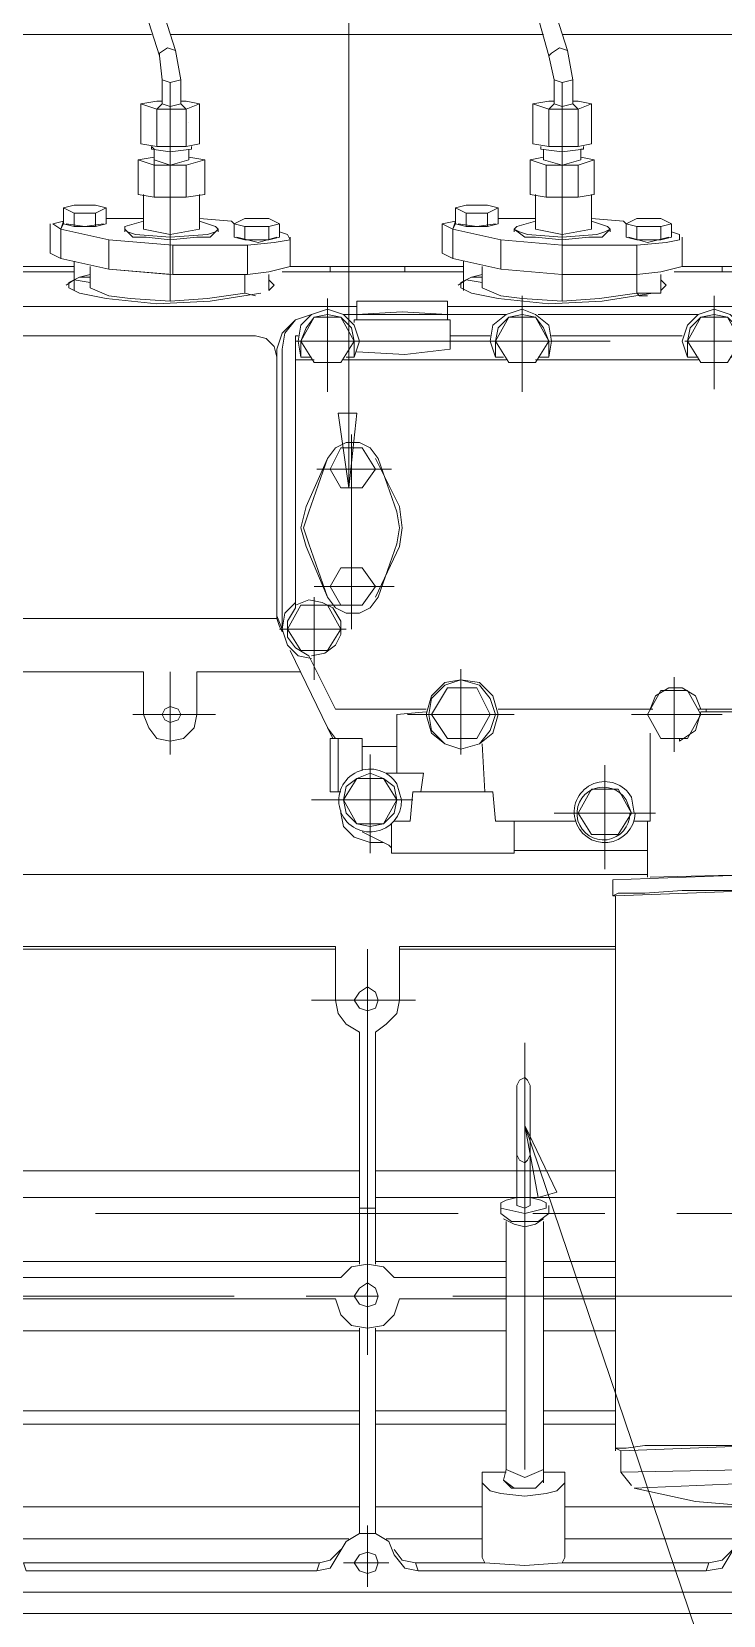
# Model space of a CAD drawing. Header units: millimetres. Extents: x 0.2 to 11.3, y 0.2 to 8.
# Drawn here: x 8.265 to 8.698, y 4.869 to 5.859 of the extents above; entities that cross this region are included whole.
import ezdxf

# ---------------------------------------------------------------- set-up
doc = ezdxf.new("R2010")
doc.units = ezdxf.units.MM
doc.layers.add('PDF_几何图形', color=7, linetype='Continuous')

msp = doc.modelspace()

# ---------------------------------------------------------------- linework, layer by layer
at = {"layer": 'PDF_几何图形', "lineweight": 13}
for points in [[(8.46333, 5.57389), (8.46333, 6.57222), (8.43333, 6.57222)], [(8.35167, 5.82722), (8.35833, 5.82889), (8.35167, 5.82722), (8.34667, 5.82889), (8.345, 5.84389), (8.33167, 5.88556), (8.33167, 5.88722), (8.33667, 5.88889), (8.34167, 5.88889), (8.355, 5.84722), (8.35833, 5.82889), (8.35833, 5.81389), (8.36167, 5.81056), (8.36167, 5.78722)], [(8.59167, 5.82889), (8.58833, 5.84389), (8.57667, 5.88556), (8.57667, 5.88722), (8.58167, 5.88889), (8.58667, 5.88889), (8.6, 5.84722), (8.60333, 5.82889), (8.60333, 5.81389), (8.60667, 5.81056), (8.60667, 5.78722)], [(8.34, 5.85722), (8.10833, 5.85722)], [(8.345, 5.84389), (8.345, 5.84556), (8.35, 5.84889), (8.355, 5.84722)], [(8.585, 5.85722), (8.35167, 5.85722)], [(8.58833, 5.84389), (8.59, 5.84556), (8.595, 5.84889), (8.6, 5.84722)], [(8.83, 5.85722), (8.59667, 5.85722)], [(8.34333, 5.78722), (8.34333, 5.81056), (8.34667, 5.81389), (8.34667, 5.82889), (8.35167, 5.82722), (8.35167, 5.69056)], [(8.58833, 5.78722), (8.58833, 5.81056), (8.59167, 5.81389), (8.59167, 5.82889), (8.59667, 5.82722), (8.60333, 5.82889), (8.59667, 5.82722), (8.59667, 5.69056)], [(8.34667, 5.81556), (8.34333, 5.81556), (8.33333, 5.81389), (8.34333, 5.81056), (8.36167, 5.81056), (8.37, 5.81389), (8.37, 5.78889), (8.36167, 5.78722), (8.34333, 5.78722), (8.33333, 5.78889), (8.33333, 5.81389)], [(8.35167, 5.81222), (8.35833, 5.81389), (8.35167, 5.81222), (8.34667, 5.81389)], [(8.37, 5.81389), (8.36167, 5.81556), (8.35833, 5.81556)], [(8.59167, 5.81556), (8.58833, 5.81556), (8.57833, 5.81389), (8.57833, 5.78889), (8.58833, 5.78722), (8.60667, 5.78722), (8.615, 5.78889), (8.615, 5.81389), (8.60667, 5.81056), (8.58833, 5.81056), (8.57833, 5.81389)], [(8.59667, 5.81222), (8.60333, 5.81389), (8.59667, 5.81222), (8.59167, 5.81389)], [(8.615, 5.81389), (8.60667, 5.81556), (8.60333, 5.81556)], [(8.36333, 5.80222), (8.36333, 5.80222)], [(8.36333, 5.78056), (8.37333, 5.77889), (8.36167, 5.77556), (8.34167, 5.77556), (8.33167, 5.77889), (8.34167, 5.78056)], [(8.33167, 5.77889), (8.33167, 5.75722), (8.34167, 5.75556), (8.36167, 5.75556), (8.37333, 5.75722), (8.37333, 5.77889)], [(8.365, 5.78722), (8.365, 5.78556), (8.35167, 5.78389), (8.34, 5.78556), (8.34, 5.78722), (8.34167, 5.78556), (8.34167, 5.75556)], [(8.34167, 5.77889), (8.35167, 5.77556), (8.36333, 5.77889), (8.36333, 5.78556)], [(8.58667, 5.75556), (8.58667, 5.77556), (8.57667, 5.77889), (8.585, 5.78056)], [(8.57667, 5.77889), (8.57667, 5.75722), (8.58667, 5.75556), (8.60667, 5.75556), (8.61667, 5.75722), (8.61667, 5.77889)], [(8.61, 5.78556), (8.59667, 5.78389), (8.58333, 5.78556), (8.58333, 5.78722)], [(8.61, 5.78722), (8.61, 5.78556), (8.60833, 5.78556), (8.60833, 5.77889), (8.59667, 5.77556), (8.585, 5.77889), (8.585, 5.78556)], [(8.58667, 5.77556), (8.60667, 5.77556), (8.61667, 5.77889), (8.60833, 5.78056)], [(8.36167, 5.77556), (8.36167, 5.75556)], [(8.60667, 5.77556), (8.60667, 5.75556)], [(8.285, 5.74889), (8.285, 5.73889), (8.28333, 5.73556), (8.28333, 5.71722), (8.31333, 5.71056), (8.35333, 5.70722)], [(8.31167, 5.74889), (8.31167, 5.73889), (8.305, 5.73722), (8.29167, 5.73722), (8.29167, 5.74556), (8.305, 5.74556), (8.31167, 5.74889), (8.305, 5.75056), (8.29167, 5.75056), (8.285, 5.74889), (8.29167, 5.74556), (8.29167, 5.73722), (8.285, 5.73889)], [(8.335, 5.75722), (8.335, 5.73556), (8.35167, 5.73222), (8.37, 5.73556), (8.37, 5.75722)], [(8.53, 5.74889), (8.53, 5.73889), (8.52833, 5.73556), (8.52833, 5.71722), (8.55833, 5.71056), (8.59667, 5.70722), (8.55833, 5.71056), (8.55833, 5.72889), (8.52833, 5.73556)], [(8.53667, 5.74556), (8.55, 5.74556), (8.55667, 5.74889)], [(8.58, 5.75722), (8.58, 5.73556), (8.59667, 5.73222), (8.615, 5.73556), (8.615, 5.75722)], [(8.28333, 5.71722), (8.27667, 5.72056), (8.27667, 5.73889)], [(8.28667, 5.73889), (8.29833, 5.73722), (8.31, 5.73889)], [(8.305, 5.74556), (8.305, 5.73722)], [(8.335, 5.74222), (8.31167, 5.74222)], [(8.37, 5.74056), (8.38, 5.73722), (8.38167, 5.73556), (8.38, 5.73389), (8.375, 5.73222), (8.35167, 5.73056), (8.33, 5.73222), (8.325, 5.73389), (8.32333, 5.73556), (8.32333, 5.73722), (8.335, 5.74056)], [(8.42, 5.73889), (8.42, 5.73056), (8.41333, 5.72889), (8.39833, 5.72889), (8.39167, 5.73056), (8.39167, 5.73889), (8.39833, 5.73722), (8.41333, 5.73722), (8.42, 5.73889), (8.41333, 5.74222), (8.39833, 5.74222), (8.39167, 5.73889), (8.39, 5.74056), (8.37, 5.74222)], [(8.52167, 5.73889), (8.52167, 5.72056), (8.52833, 5.71722)], [(8.53, 5.73889), (8.53667, 5.73722)], [(8.53167, 5.73889), (8.54333, 5.73722), (8.555, 5.73889)], [(8.55, 5.74556), (8.55, 5.73722)], [(8.58, 5.74222), (8.55667, 5.74222)], [(8.615, 5.74056), (8.625, 5.73722), (8.62667, 5.73556), (8.62333, 5.73389), (8.61833, 5.73222), (8.59667, 5.73056), (8.575, 5.73222), (8.57, 5.73389), (8.56667, 5.73556), (8.56833, 5.73722), (8.58, 5.74056)], [(8.665, 5.73889), (8.665, 5.73056), (8.65833, 5.72889), (8.64333, 5.72889), (8.63667, 5.73056), (8.63667, 5.73889), (8.64333, 5.73722), (8.65833, 5.73722), (8.665, 5.73889), (8.65833, 5.74222), (8.64333, 5.74222), (8.63667, 5.73889), (8.635, 5.74056), (8.615, 5.74222)], [(8.29167, 5.71222), (8.18167, 5.71222), (8.18167, 5.73056)], [(8.35167, 5.70722), (8.31333, 5.71056), (8.31333, 5.72889), (8.28333, 5.73556)], [(8.31333, 5.72889), (8.35333, 5.72556)], [(8.38167, 5.73389), (8.38167, 5.73556), (8.37667, 5.73056), (8.36833, 5.73056), (8.35167, 5.72889), (8.33667, 5.73056), (8.32833, 5.73056), (8.32333, 5.73556), (8.32333, 5.73389)], [(8.39333, 5.73056), (8.40667, 5.72722), (8.41833, 5.73056)], [(8.39833, 5.72889), (8.39833, 5.73722)], [(8.42, 5.73389), (8.425, 5.73222), (8.42667, 5.72889), (8.41667, 5.72722), (8.4, 5.72556)], [(8.41333, 5.73722), (8.41333, 5.72889)], [(8.42, 5.73389), (8.42, 5.73389)], [(8.535, 5.71222), (8.42667, 5.71222), (8.42667, 5.73056)], [(8.55833, 5.72889), (8.59667, 5.72556)], [(8.62667, 5.73389), (8.62667, 5.73556), (8.62167, 5.73056), (8.61333, 5.73056), (8.59667, 5.72889), (8.58, 5.73056), (8.57333, 5.73056), (8.56667, 5.73556), (8.56667, 5.73389)], [(8.63833, 5.73056), (8.65, 5.72722), (8.66333, 5.73056)], [(8.64333, 5.72889), (8.64333, 5.73722)], [(8.665, 5.73389), (8.67, 5.73222), (8.67, 5.72889), (8.66167, 5.72722), (8.64333, 5.72556)], [(8.65833, 5.73722), (8.65833, 5.72889)], [(8.665, 5.73389), (8.665, 5.73389)], [(8.78, 5.71222), (8.67167, 5.71222), (8.67167, 5.73056)], [(8.54667, 5.71222), (8.54667, 5.69889), (8.55833, 5.69389), (8.57167, 5.69222), (8.59667, 5.69056), (8.62, 5.69222), (8.64333, 5.69556), (8.64333, 5.70722), (8.64333, 5.72556), (8.59667, 5.72556), (8.59667, 5.70722), (8.64333, 5.70722), (8.65833, 5.70889), (8.67167, 5.71222)], [(8.29167, 5.71556), (8.29167, 5.69722), (8.29167, 5.70389), (8.28667, 5.70056)], [(8.30167, 5.71222), (8.30167, 5.69889), (8.31333, 5.69389), (8.32667, 5.69222), (8.35167, 5.69056), (8.375, 5.69222), (8.39833, 5.69556)], [(8.4, 5.70722), (8.41333, 5.70889), (8.42667, 5.71222)], [(8.45167, 5.70889), (8.45167, 5.71222)], [(8.49833, 5.71222), (8.49833, 5.70889)], [(8.535, 5.69722), (8.535, 5.71556)], [(8.69667, 5.71222), (8.69667, 5.70889)], [(8.29167, 5.70889), (8.17667, 5.70889)], [(8.40833, 5.69556), (8.37667, 5.69056), (8.34333, 5.68889), (8.31167, 5.69222), (8.295, 5.69556), (8.28833, 5.69889), (8.28833, 5.70222), (8.29167, 5.70389)], [(8.295, 5.70556), (8.295, 5.70556)], [(8.39833, 5.70722), (8.39833, 5.69556), (8.405, 5.69389)], [(8.41667, 5.70056), (8.41333, 5.70389), (8.41667, 5.70056), (8.41333, 5.69722), (8.41333, 5.70722)], [(8.535, 5.70889), (8.42167, 5.70889)], [(8.53167, 5.70056), (8.53667, 5.70389), (8.53333, 5.70222), (8.53333, 5.69889), (8.54, 5.69556), (8.55667, 5.69222), (8.58833, 5.68889), (8.62167, 5.69056), (8.65333, 5.69556), (8.65833, 5.69556)], [(8.53667, 5.70389), (8.53667, 5.70389)], [(8.54, 5.70556), (8.54667, 5.70722), (8.54, 5.70556)], [(8.54, 5.70556), (8.54, 5.70556)], [(8.645, 5.69389), (8.65, 5.69389), (8.645, 5.69389), (8.64333, 5.69556), (8.65833, 5.69556), (8.65833, 5.70722)], [(8.65833, 5.69722), (8.66167, 5.70056), (8.65833, 5.70389), (8.66167, 5.70056)], [(8.78, 5.70889), (8.66667, 5.70889)], [(8.45, 5.69222), (8.45, 5.63389)], [(8.46, 5.68222), (8.46833, 5.68222), (8.46833, 5.69056), (8.46833, 5.67889)], [(8.46833, 5.69056), (8.525, 5.69056), (8.525, 5.67889), (8.525, 5.68222), (8.56167, 5.68222)], [(8.57167, 5.69389), (8.57167, 5.63389)], [(8.69167, 5.69389), (8.69167, 5.63556)], [(7.505, 5.49222), (8.41833, 5.49222), (8.41833, 5.66056), (8.42167, 5.67056), (8.43, 5.67889), (8.44, 5.68222), (8.43, 5.67889), (8.42333, 5.67056), (8.42167, 5.66056), (8.42167, 5.49056), (8.42167, 5.48389), (8.42, 5.48722), (8.41833, 5.49222)], [(7.51833, 5.68722), (7.53, 5.68722), (8.46833, 5.68722)], [(8.46667, 5.65556), (8.47, 5.66556), (8.46667, 5.67556), (8.46, 5.68222), (8.45, 5.68556), (8.44, 5.68222), (8.43333, 5.67556), (8.43167, 5.66556), (8.43333, 5.65556)], [(8.44, 5.65556), (8.43333, 5.65556), (8.43333, 5.66556), (8.44167, 5.68056), (8.45833, 5.68056), (8.46667, 5.66556), (8.465, 5.67389), (8.45833, 5.68056), (8.45, 5.68222), (8.44167, 5.68056), (8.43667, 5.67389), (8.43333, 5.66556), (8.44167, 5.65222), (8.45833, 5.65222), (8.46667, 5.66556), (8.46667, 5.65556), (8.46167, 5.65556)], [(8.525, 5.68722), (9.005, 5.68722)], [(8.58833, 5.65556), (8.59, 5.66556), (8.58833, 5.67556), (8.58, 5.68222), (8.57167, 5.68556), (8.56167, 5.68222), (8.55333, 5.67556), (8.55167, 5.66556), (8.555, 5.65556)], [(8.58167, 5.65556), (8.58833, 5.65556), (8.58833, 5.66556), (8.585, 5.67389), (8.58, 5.68056), (8.57167, 5.68222), (8.56333, 5.68056), (8.55667, 5.67389), (8.555, 5.66556), (8.56333, 5.65222), (8.58, 5.65222), (8.58833, 5.66556), (8.58, 5.68056), (8.56333, 5.68056), (8.555, 5.66556), (8.555, 5.65556), (8.56, 5.65556)], [(8.58167, 5.68222), (8.68167, 5.68222)], [(8.70833, 5.65556), (8.71167, 5.66556), (8.70833, 5.67556), (8.70167, 5.68222), (8.69167, 5.68556), (8.68167, 5.68222), (8.675, 5.67556), (8.67167, 5.66556), (8.675, 5.65556)], [(8.70167, 5.65556), (8.70833, 5.65556), (8.70833, 5.66556), (8.70667, 5.67389), (8.7, 5.68056), (8.69167, 5.68222), (8.68333, 5.68056), (8.67667, 5.67389), (8.675, 5.66556), (8.68333, 5.65222), (8.7, 5.65222), (8.70833, 5.66556), (8.7, 5.68056), (8.68333, 5.68056), (8.675, 5.66556), (8.675, 5.65556), (8.68167, 5.65556)], [(8.46833, 5.65889), (8.49833, 5.65722), (8.52667, 5.66056), (8.52667, 5.67889), (8.46667, 5.67889), (8.46667, 5.67722)], [(8.41833, 5.65556), (8.41667, 5.66222), (8.41167, 5.66722), (8.405, 5.66889), (8.23167, 5.66889)], [(8.43167, 5.66889), (8.43, 5.66889), (8.43, 5.49889), (8.425, 5.49056), (8.425, 5.48056), (8.43, 5.47389), (8.43833, 5.46889), (8.455, 5.43556), (8.51167, 5.43556)], [(8.43, 5.66556), (8.62667, 5.66556)], [(8.55167, 5.66889), (8.52667, 5.66889)], [(8.67167, 5.66889), (8.59, 5.66889)], [(8.67333, 5.66556), (8.71833, 5.66556)], [(8.43, 5.65389), (8.44167, 5.65389)], [(8.46, 5.65389), (8.56167, 5.65389)], [(8.58, 5.65389), (8.68167, 5.65389)], [(7.505, 5.33222), (8.65, 5.33222), (7.505, 5.33222), (7.495, 5.33222), (7.495, 5.62056), (7.505, 5.62056), (7.44167, 5.62056)], [(8.465, 5.60722), (8.465, 5.48556)], [(8.45, 5.59222), (8.43833, 5.55889), (8.435, 5.54889), (8.43833, 5.53889), (8.45, 5.50556)], [(8.48, 5.59222), (8.495, 5.56222), (8.49667, 5.54889), (8.495, 5.53722), (8.48, 5.50556)], [(8.44333, 5.58556), (8.49, 5.58556)], [(8.45, 5.50056), (8.43333, 5.50056), (8.425, 5.48556), (8.43333, 5.47222), (8.45, 5.47222), (8.45833, 5.48556), (8.45, 5.50056), (8.45833, 5.50056), (8.45167, 5.51222), (8.45833, 5.52389), (8.47167, 5.52389), (8.48, 5.51222), (8.47167, 5.50056), (8.45833, 5.50056)], [(8.49167, 5.51222), (8.44167, 5.51222)], [(8.43, 5.50222), (8.42333, 5.49556), (8.42167, 5.48556), (8.425, 5.47556), (8.43167, 5.46889), (8.44, 5.46722)], [(8.44, 5.46889), (8.44833, 5.47056), (8.455, 5.47556), (8.45833, 5.48222), (8.45833, 5.49056), (8.45333, 5.49889), (8.44667, 5.50222), (8.43833, 5.50389), (8.43, 5.50056)], [(8.44167, 5.50556), (8.44167, 5.45389)], [(8.42167, 5.48556), (8.41833, 5.49389)], [(8.42, 5.48556), (8.46167, 5.48556)], [(8.45333, 5.41722), (8.42667, 5.47222)], [(8.43333, 5.45889), (8.36833, 5.45889), (8.36833, 5.43222), (8.36667, 5.42389), (8.36, 5.41722), (8.35167, 5.41556), (8.34333, 5.41722), (8.33833, 5.42389), (8.335, 5.43222), (8.335, 5.45889), (8.125, 5.45889)], [(8.35167, 5.45889), (8.35167, 5.40722)], [(8.555, 5.43222), (8.55167, 5.44222), (8.545, 5.45056), (8.53333, 5.45389), (8.52333, 5.45056), (8.515, 5.44222), (8.51333, 5.43222), (8.515, 5.42222), (8.52333, 5.41389), (8.53333, 5.41056), (8.545, 5.41389), (8.55167, 5.42222), (8.555, 5.43222), (8.55667, 5.43222), (8.55333, 5.44389), (8.545, 5.45222), (8.53333, 5.45389), (8.52333, 5.45222), (8.515, 5.44389), (8.51167, 5.43222), (8.515, 5.42056), (8.52333, 5.41389), (8.53333, 5.41056), (8.545, 5.41389), (8.55333, 5.42056), (8.55667, 5.43222)], [(8.53333, 5.46056), (8.53333, 5.40722)], [(8.66667, 5.45556), (8.66667, 5.40889)], [(8.68333, 5.43556), (8.68, 5.44389), (8.67167, 5.44889), (8.66333, 5.44889), (8.655, 5.44389), (8.65167, 5.43556)], [(8.32833, 5.43222), (8.38, 5.43222)], [(8.49333, 5.39556), (8.49333, 5.43222), (8.51167, 5.43389)], [(8.5, 5.43222), (8.56667, 5.43222)], [(8.55667, 5.43556), (8.65333, 5.43556)], [(8.69667, 5.43222), (8.64, 5.43222)], [(8.67, 5.41722), (8.67, 5.41556), (8.68, 5.42222), (8.68333, 5.43389), (8.70333, 5.43389)], [(8.68167, 5.43556), (8.68333, 5.43556), (8.70333, 5.43556)], [(8.68667, 5.43556), (8.68667, 5.43389)], [(8.455, 5.41722), (8.45, 5.42389)], [(8.47167, 5.39722), (8.47167, 5.41722), (8.45167, 5.41722), (8.45167, 5.38389), (8.45833, 5.38389)], [(8.45667, 5.41722), (8.45667, 5.38389)], [(8.54833, 5.38389), (8.54667, 5.41389)], [(8.65167, 5.42056), (8.65167, 5.36556), (8.64167, 5.36556)], [(8.47167, 5.41222), (8.49333, 5.41222)], [(8.47667, 5.34556), (8.47667, 5.40722)], [(8.50833, 5.38389), (8.51, 5.39556), (8.48667, 5.39556)], [(8.62333, 5.40056), (8.62333, 5.33556)], [(8.605, 5.36556), (8.555, 5.36556), (8.55333, 5.38389), (8.50333, 5.38389), (8.50167, 5.36556), (8.49167, 5.36556)], [(8.50333, 5.37889), (8.44, 5.37889)], [(8.45833, 5.37222), (8.45833, 5.37056), (8.46, 5.36222), (8.46667, 5.35556), (8.47667, 5.35222), (8.485, 5.35222)], [(8.49, 5.36389), (8.49, 5.34556)], [(8.56667, 5.36556), (8.56667, 5.34556)], [(8.655, 5.37056), (8.59167, 5.37056)], [(8.65, 5.36556), (8.65, 5.33056)], [(8.47167, 5.35889), (8.48833, 5.35056), (8.49, 5.34889)], [(8.56667, 5.34556), (8.49, 5.34556), (8.56667, 5.34556)], [(8.495, 5.34556), (8.56167, 5.34556), (8.495, 5.34556)], [(8.65, 5.34722), (8.56667, 5.34722)], [(8.81167, 5.31889), (8.81167, 5.32889), (8.72, 5.33222), (8.62833, 5.32889), (8.62833, 5.31889), (8.63, 5.31889), (8.63, 4.97222)], [(8.65167, 5.33056), (8.72, 5.33222), (8.78667, 5.33056)], [(8.81, 5.31889), (8.72, 5.32222), (8.63, 5.31889), (8.62833, 5.31889), (8.63167, 5.32056), (8.64833, 5.32056), (8.67167, 5.32222), (8.72, 5.32222), (8.76667, 5.32222), (8.79, 5.32056), (8.80667, 5.32056), (8.81, 5.31889), (8.81, 4.97222)], [(8.47, 5.08889), (8.47, 5.23389), (8.46167, 5.23889), (8.45667, 5.24556), (8.455, 5.25389), (8.455, 5.28722), (8.25, 5.28722), (8.25, 5.25389), (8.24833, 5.24556), (8.24333, 5.23889), (8.235, 5.23389), (8.235, 5.08889)], [(8.455, 5.28556), (8.25, 5.28556)], [(8.475, 5.03222), (8.475, 5.28556)], [(8.63, 5.28722), (8.495, 5.28722), (8.495, 5.25389), (8.49333, 5.24556), (8.48667, 5.23889), (8.48, 5.23389), (8.48, 5.08889)], [(8.63, 5.28556), (8.495, 5.28556)], [(8.48, 5.25889), (8.48167, 5.25389), (8.48, 5.25889), (8.475, 5.26222), (8.47, 5.25889), (8.46667, 5.25389), (8.47, 5.24889), (8.475, 5.24722), (8.48, 5.24889), (8.48167, 5.25389)], [(8.44, 5.25389), (8.505, 5.25389)], [(8.57333, 5.22722), (8.57333, 4.96056)], [(8.575, 5.20389), (8.57667, 5.20056), (8.575, 5.20389), (8.57333, 5.20556), (8.57, 5.20389), (8.56833, 5.20056), (8.56833, 5.12556), (8.57333, 5.12389), (8.57667, 5.12556), (8.57333, 5.12389)], [(8.57667, 5.12556), (8.57667, 5.20056)], [(8.56833, 5.18722), (8.56833, 5.18722)], [(8.57333, 5.17556), (8.87667, 4.28056), (8.92333, 4.28056)], [(8.56833, 5.15722), (8.57, 5.15389), (8.57333, 5.15222), (8.575, 5.15389), (8.57667, 5.15722)], [(8.47, 5.14722), (8.235, 5.14722)], [(8.63, 5.14722), (8.48, 5.14722)], [(8.47, 5.13056), (8.235, 5.13056)], [(8.63, 5.13056), (8.48, 5.13056)], [(8.57667, 5.13056), (8.58333, 5.12889), (8.58667, 5.12722), (8.58667, 5.12389), (8.57333, 5.12056), (8.55833, 5.12389), (8.55833, 5.12722), (8.56167, 5.12889), (8.56833, 5.13056)], [(8.55833, 5.12556), (8.55833, 5.12056), (8.565, 5.11556), (8.58167, 5.11556), (8.58833, 5.12056), (8.58833, 5.12556)], [(8.53167, 5.12056), (8.305, 5.12056)], [(8.48, 5.12389), (8.47, 5.12389)], [(8.56, 5.11722), (8.56, 5.11722)], [(8.58, 5.11389), (8.585, 5.11722), (8.58, 5.11389), (8.57333, 5.11222), (8.56667, 5.11389), (8.56, 5.11722)], [(8.56167, 5.11556), (8.56167, 4.96056), (8.56, 4.95389), (8.56667, 4.94889), (8.58, 4.94889), (8.585, 4.95389)], [(8.62333, 5.12056), (8.57833, 5.12056)], [(8.585, 5.11722), (8.585, 5.11722)], [(8.585, 5.11556), (8.585, 4.95222)], [(8.895, 5.12056), (8.66833, 5.12056)], [(8.56167, 5.08056), (8.49167, 5.08056), (8.485, 5.08722), (8.475, 5.08889), (8.465, 5.08722), (8.45833, 5.08056), (8.24667, 5.08056), (8.24, 5.08722), (8.23, 5.08889), (8.22, 5.08722), (8.21333, 5.08056), (7.98, 5.08056), (7.505, 5.08056)], [(8.47, 5.09056), (8.235, 5.09056)], [(8.56167, 5.09056), (8.48, 5.09056)], [(8.63, 5.09056), (8.585, 5.09056)], [(8.43667, 5.06889), (8.48167, 5.06889), (8.48, 5.06389), (8.475, 5.06222), (8.47, 5.06389), (8.46667, 5.06889), (8.47, 5.07389), (8.475, 5.07722), (8.48, 5.07389), (8.48167, 5.06889), (8.48, 5.07389)], [(8.63, 5.08056), (8.585, 5.08056)], [(8.56167, 5.06722), (8.495, 5.06722), (8.49167, 5.05722), (8.485, 5.05056), (8.475, 5.04889), (8.465, 5.05056), (8.45833, 5.05722), (8.455, 5.06722), (8.25, 5.06722), (8.24667, 5.05722), (8.24, 5.05056), (8.23, 5.04889), (8.22, 5.05056), (8.21333, 5.05722), (8.21, 5.06722), (7.98, 5.06722)], [(8.165, 5.06889), (8.39167, 5.06889)], [(8.52833, 5.06889), (8.755, 5.06889)], [(8.63, 5.06722), (8.585, 5.06722)], [(8.47, 5.04722), (8.235, 5.04722)], [(8.47, 5.04889), (8.47, 4.92056)], [(8.48, 5.04889), (8.48, 4.92056)], [(8.56167, 5.04722), (8.48, 5.04722)], [(8.63, 5.04722), (8.585, 5.04722)], [(8.47, 4.99722), (8.235, 4.99722)], [(8.56167, 4.99722), (8.48, 4.99722)], [(8.63, 4.99722), (8.585, 4.99722)], [(8.47, 4.98889), (8.235, 4.98889)], [(8.56167, 4.98889), (8.48, 4.98889)], [(8.63, 4.98889), (8.585, 4.98889)], [(8.63333, 4.97222), (8.63, 4.97389), (8.63667, 4.97389), (8.64833, 4.97556), (8.72, 4.97556), (8.805, 4.97222)], [(8.44333, 4.89722), (8.45167, 4.89889), (8.45667, 4.90722), (8.46167, 4.91556), (8.47, 4.92056), (8.48, 4.92056), (8.48833, 4.91556), (8.49167, 4.90722), (8.49833, 4.89889), (8.50667, 4.89722), (8.68667, 4.89722), (8.68833, 4.90222), (8.59667, 4.90222), (8.57333, 4.90056), (8.54833, 4.90222), (8.54667, 4.90556), (8.54667, 4.95889), (8.56167, 4.95889)], [(8.56167, 4.96056), (8.57333, 4.95556), (8.585, 4.96056), (8.585, 4.95389), (8.58, 4.94889), (8.565, 4.94889), (8.56, 4.95389)], [(8.585, 4.95889), (8.59833, 4.95889), (8.59833, 4.90556), (8.59667, 4.90222)], [(8.63333, 4.95889), (8.64, 4.95056)], [(8.59833, 4.95222), (8.59333, 4.94722), (8.58667, 4.94556), (8.57333, 4.94389), (8.55833, 4.94556), (8.55167, 4.94722), (8.54667, 4.95222)], [(8.56, 4.95222), (8.56, 4.95222)], [(8.47, 4.93722), (8.235, 4.93722)], [(8.54667, 4.93722), (8.48, 4.93722)], [(8.70667, 4.93722), (8.59833, 4.93722)], [(8.475, 4.92556), (8.475, 4.88722)], [(8.68667, 4.89722), (8.69667, 4.89889), (8.70167, 4.90722), (8.70667, 4.91556), (8.715, 4.92056), (8.72333, 4.92056), (8.73167, 4.91556), (8.73667, 4.90722), (8.74167, 4.89889), (8.75167, 4.89722)], [(8.46333, 4.91722), (8.24167, 4.91722)], [(8.45167, 4.90389), (8.445, 4.90222), (8.45167, 4.90389), (8.45833, 4.91056)], [(8.48, 4.90722), (8.48167, 4.90222), (8.48, 4.90722), (8.475, 4.90889), (8.47, 4.90722), (8.46667, 4.90222), (8.47, 4.89722), (8.475, 4.89556), (8.48, 4.89722), (8.48167, 4.90222)], [(8.54667, 4.91722), (8.48667, 4.91722)], [(8.49167, 4.91056), (8.49667, 4.90389), (8.505, 4.90222)], [(8.70667, 4.91722), (8.59833, 4.91722)], [(8.70333, 4.91056), (8.69667, 4.90389), (8.68833, 4.90222)], [(8.46, 4.90222), (8.48833, 4.90222)], [(8.54833, 4.90222), (8.505, 4.90222), (8.50667, 4.89722)], [(7.36, 4.88389), (9.02667, 4.88389)], [(9.02667, 4.87056), (7.38333, 4.87056), (7.38333, 4.88389)]]:
    msp.add_lwpolyline(points, dxfattribs=at)
for points in [[(8.55, 5.73722), (8.55667, 5.73889), (8.55667, 5.74889), (8.55, 5.75056), (8.53667, 5.75056), (8.53, 5.74889), (8.53667, 5.74556), (8.53667, 5.73722)], [(8.27833, 5.73889), (8.28333, 5.73556), (8.285, 5.74056)], [(8.52167, 5.73889), (8.52833, 5.73556), (8.53, 5.74056)], [(8.4, 5.70722), (8.35333, 5.70722), (8.35333, 5.72556), (8.4, 5.72556)], [(8.30167, 5.70722), (8.295, 5.70556), (8.30167, 5.70556), (8.30167, 5.70222), (8.29167, 5.70389), (8.295, 5.70556)], [(8.53667, 5.70389), (8.54, 5.70556), (8.54667, 5.70556), (8.54667, 5.70222)], [(8.525, 5.68222), (8.46833, 5.68222), (8.49667, 5.68389)], [(8.45667, 5.62056), (8.46333, 5.57389), (8.46833, 5.62056)], [(8.43667, 5.53722), (8.45, 5.50556), (8.455, 5.49889), (8.46167, 5.49556), (8.47, 5.49556), (8.47667, 5.49889), (8.48167, 5.50556), (8.49333, 5.53889), (8.495, 5.54889), (8.49333, 5.55889), (8.48167, 5.59222), (8.47667, 5.59889), (8.47, 5.60222), (8.46167, 5.60222), (8.455, 5.59889), (8.45, 5.59222), (8.43667, 5.56222), (8.43333, 5.54889)], [(8.45833, 5.59889), (8.45167, 5.58556), (8.45833, 5.57389), (8.47167, 5.57389), (8.48, 5.58556), (8.47167, 5.59889)], [(8.525, 5.44889), (8.515, 5.43222), (8.525, 5.41722), (8.54333, 5.41722), (8.55167, 5.43222), (8.54333, 5.44889)], [(8.65833, 5.44722), (8.65, 5.43222), (8.65833, 5.41722), (8.675, 5.41722), (8.68333, 5.43222), (8.675, 5.44722)], [(8.35833, 5.43222), (8.35667, 5.43556), (8.35167, 5.43722), (8.34833, 5.43556), (8.34667, 5.43222), (8.34833, 5.42889), (8.35167, 5.42722), (8.35667, 5.42889)], [(8.49333, 5.37889), (8.49167, 5.37056), (8.485, 5.36389), (8.47667, 5.36222), (8.46833, 5.36389), (8.46167, 5.37056), (8.46, 5.37889), (8.46167, 5.38722), (8.46833, 5.39222), (8.47667, 5.39556), (8.485, 5.39222), (8.49167, 5.38722)], [(8.46, 5.37889), (8.46833, 5.39222), (8.485, 5.39222), (8.49333, 5.37889), (8.485, 5.36389), (8.46833, 5.36389)], [(8.60667, 5.37056), (8.615, 5.38556), (8.63167, 5.38556), (8.64, 5.37056), (8.63167, 5.35722), (8.615, 5.35722)], [(8.59333, 5.13389), (8.57333, 5.17556), (8.58167, 5.13056)], [(8.805, 4.95889), (8.805, 4.97222), (8.80833, 4.97389), (8.80167, 4.97389), (8.79, 4.97556), (8.76667, 4.97556), (8.72, 4.97556), (8.63333, 4.97222), (8.63333, 4.95889), (8.72, 4.96056)], [(8.79833, 4.94889), (8.75833, 4.94056), (8.72, 4.93722), (8.68, 4.94056), (8.64167, 4.94889), (8.72, 4.95222)], [(8.26167, 4.89722), (8.26, 4.90222), (8.445, 4.90222), (8.44333, 4.89722)]]:
    msp.add_lwpolyline(points, close=True, dxfattribs=at)
for points in [[(8.49629, 5.37888, -7.388953), (8.49333, 5.38889), (8.49629, 5.37888)], [(8.64239, 5.37053, -7.261176), (8.64, 5.38056), (8.64167, 5.37056)], [(8.63902, 5.37055, -7.490181), (8.63667, 5.37889), (8.64, 5.37056)]]:
    msp.add_lwpolyline(points, format="xyb", dxfattribs=at)

doc.saveas('drawing.dxf')
